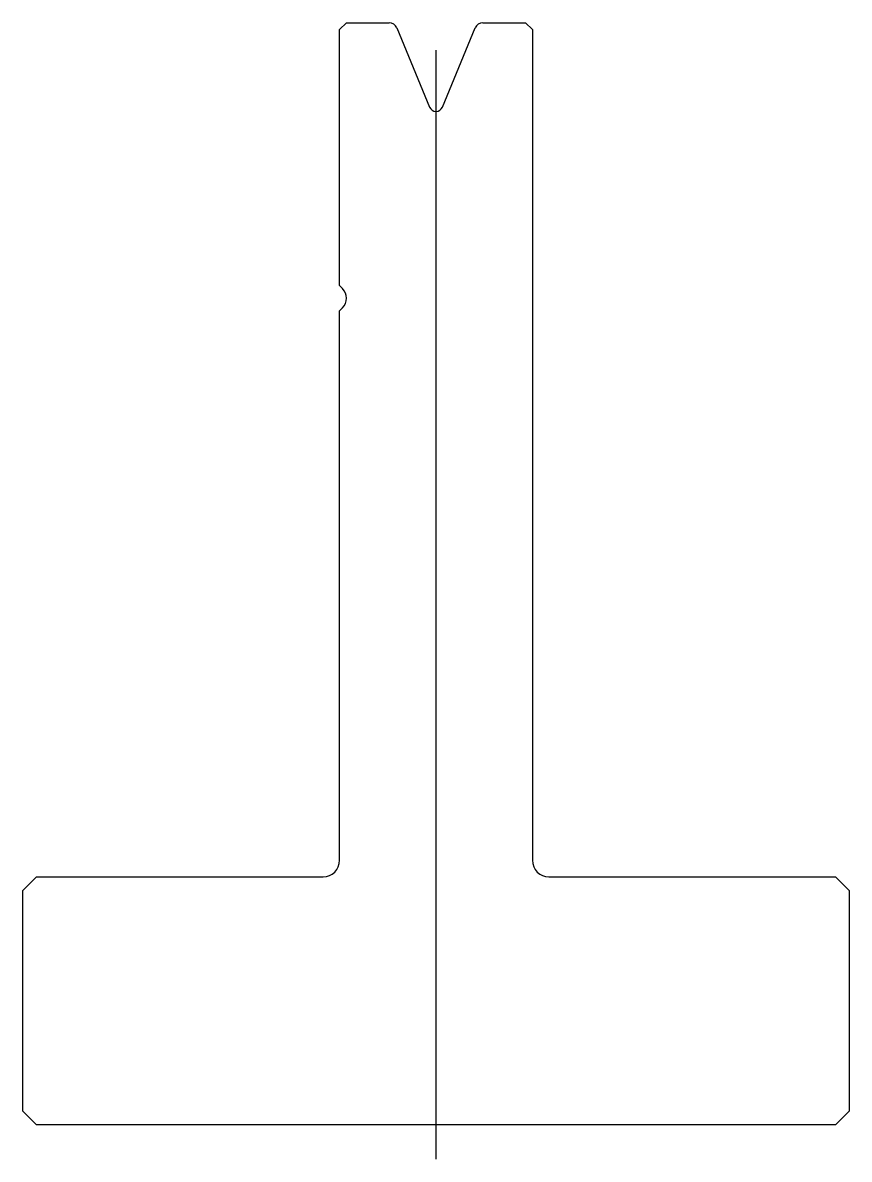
# Model space of a CAD drawing. Header units: metres. Extents: x -29.7 to 30.3, y -38.6 to 43.9.
import ezdxf

# ---------------------------------------------------------------- set-up
doc = ezdxf.new("R2010")
doc.units = ezdxf.units.M

msp = doc.modelspace()

# ---------------------------------------------------------------- linework, layer by layer
for p, q in [((-6.211204, 43.851312), (-6.711204, 43.351312)), ((-6.211204, 43.851312), (-3.112111, 43.851312)), ((3.689703, 43.851312), (6.788796, 43.851312)), ((7.288796, 43.351312), (6.788796, 43.851312)), ((-6.711204, 24.765526), (-6.711204, 43.351312)), ((-2.557783, 43.480923), (-0.173144, 37.723893)), ((0.750736, 37.723893), (3.135375, 43.480923)), ((7.288796, 43.351312), (7.288796, -16.948688)), ((0.288796, -38.648688), (0.288796, 41.8652)), ((-6.711204, 24.765526), (-6.504097, 24.558419)), ((-6.504097, 23.144206), (-6.711204, 22.937099)), ((-6.711204, -16.948688), (-6.711204, 22.937099)), ((-28.711204, -18.148688), (-29.711204, -19.148688)), ((-28.711204, -18.148688), (-7.911204, -18.148688)), ((8.488796, -18.148688), (29.288796, -18.148688)), ((30.288796, -19.148688), (29.288796, -18.148688)), ((-29.711204, -35.148688), (-29.711204, -19.148688)), ((30.288796, -19.148688), (30.288796, -35.148688)), ((-29.711204, -35.148688), (-28.711204, -36.148688)), ((29.288796, -36.148688), (30.288796, -35.148688)), ((29.288796, -36.148688), (-28.711204, -36.148688))]:
    msp.add_line(p, q)
for centre, radius, start, end in [((-3.112111, 43.251312), 0.6, 22.5, 90), ((3.689703, 43.251312), 0.6, 90, 157.5), ((0.288796, 37.915235), 0.5, 202.5, 337.5), ((-7.211204, 23.851312), 1, 315, 45), ((-7.911204, -16.948688), 1.2, 270, 0), ((8.488796, -16.948688), 1.2, 180, 270)]:
    msp.add_arc(centre, radius, start, end)

doc.saveas('drawing.dxf')
